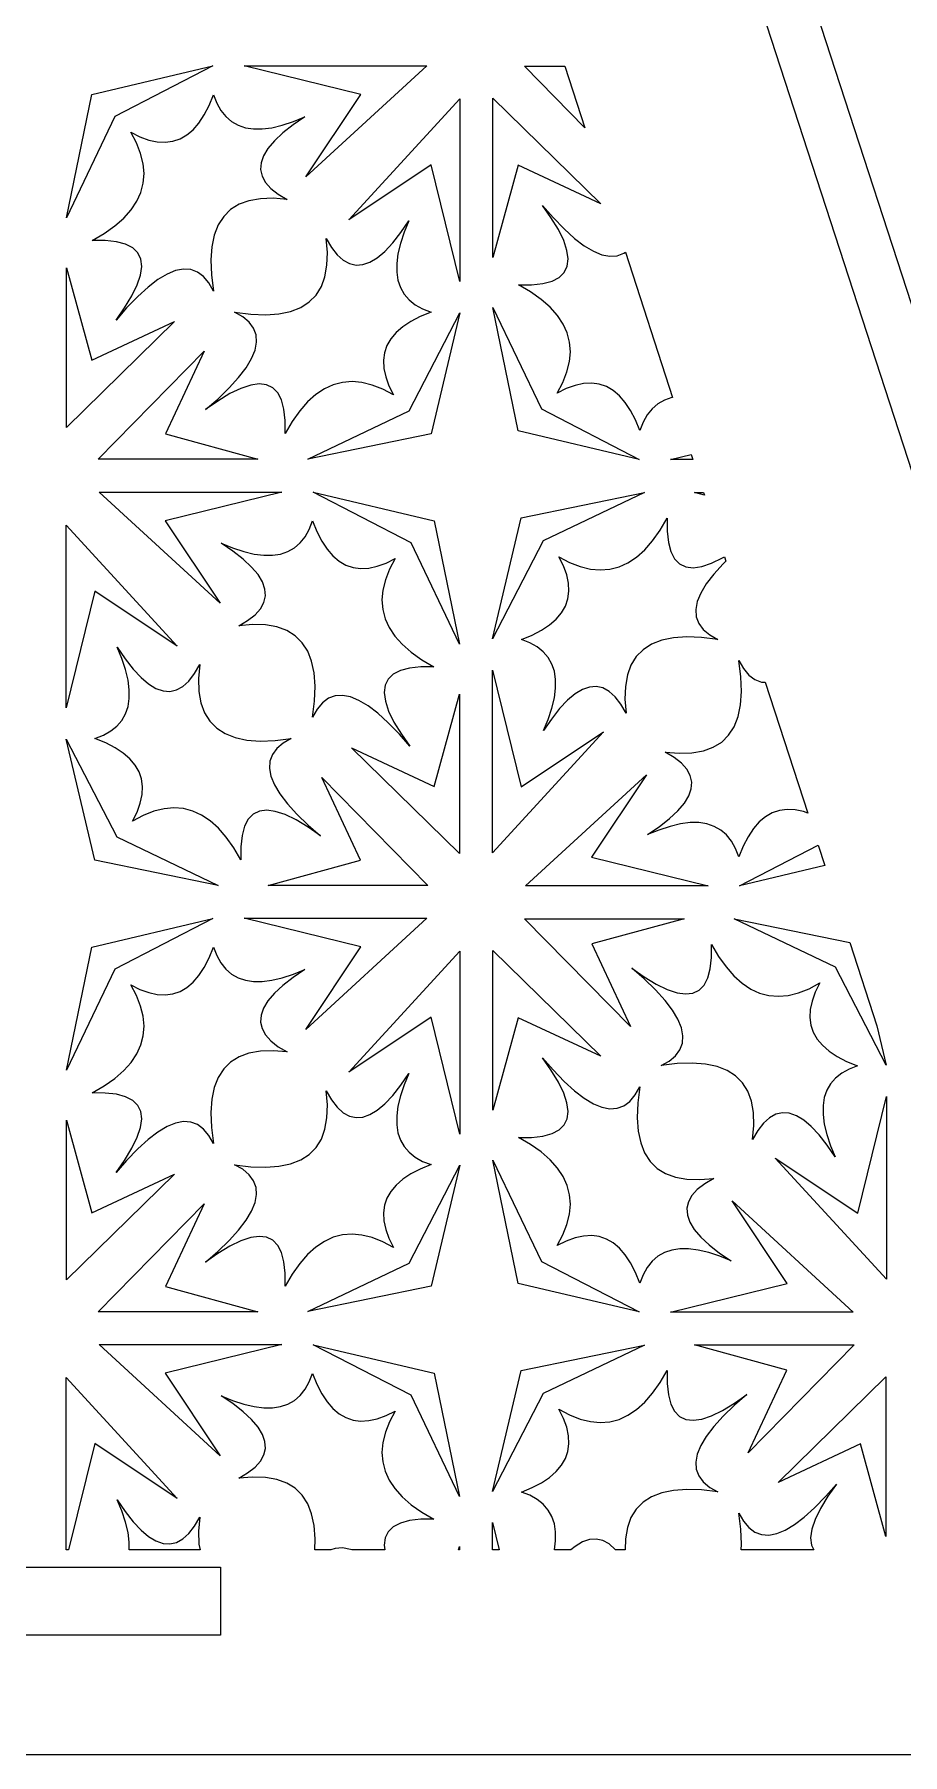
# Model space of a CAD drawing. Header units: metres. Extents: x 20 to 1108, y 20 to 485.
# Drawn here: x 953.8 to 1004.7, y 253.8 to 354.7 of the extents above; entities that cross this region are included whole.
import ezdxf

# ---------------------------------------------------------------- set-up
doc = ezdxf.new("R2010")
doc.units = ezdxf.units.M

msp = doc.modelspace()

# ---------------------------------------------------------------- linework, layer by layer
for p, q in [((1029.7, 253.826), (954.698, 484.652)), ((957.853, 484.652), (1032.85, 253.826)), ((957.163, 351.188), (964.261, 352.865)), ((964.261, 352.865), (958.519, 349.898)), ((972.939, 351.194), (966.094, 352.874)), ((966.094, 352.874), (976.813, 352.874)), ((976.813, 352.874), (969.713, 346.356)), ((982.541, 352.852), (984.905, 352.852)), ((986.078, 349.241), (982.541, 352.852)), ((984.905, 352.852), (986.078, 349.241)), ((955.68, 343.961), (957.163, 351.188)), ((964.041, 350.55), (964.299, 351.178)), ((964.299, 351.178), (964.49, 350.686)), ((969.713, 346.356), (972.939, 351.194)), ((963.753, 349.991), (964.041, 350.55)), ((964.49, 350.686), (964.732, 350.253)), ((964.732, 350.253), (965.021, 349.891)), ((972.228, 343.841), (978.746, 350.941)), ((978.746, 350.941), (978.746, 340.222)), ((980.673, 350.984), (987.001, 344.783)), ((980.673, 341.623), (980.673, 350.984)), ((958.519, 349.898), (955.68, 343.961)), ((962.731, 348.818), (963.099, 349.126)), ((963.099, 349.126), (963.439, 349.518)), ((963.439, 349.518), (963.753, 349.991)), ((965.021, 349.891), (965.356, 349.602)), ((965.356, 349.602), (965.736, 349.385)), ((965.736, 349.385), (966.164, 349.24)), ((966.164, 349.24), (966.636, 349.168)), ((966.636, 349.168), (967.154, 349.167)), ((967.154, 349.167), (967.72, 349.239)), ((967.72, 349.239), (968.329, 349.385)), ((968.329, 349.385), (968.985, 349.601)), ((968.962, 349.408), (968.356, 348.934)), ((969.645, 349.872), (968.962, 349.408)), ((968.985, 349.601), (969.645, 349.872)), ((959.777, 348.348), (959.443, 348.974)), ((959.443, 348.974), (959.978, 348.708)), ((960.022, 347.728), (959.777, 348.348)), ((959.978, 348.708), (960.503, 348.52)), ((960.503, 348.52), (961, 348.411)), ((961, 348.411), (961.472, 348.389)), ((961.472, 348.389), (961.919, 348.449)), ((961.919, 348.449), (962.338, 348.591)), ((962.338, 348.591), (962.731, 348.818)), ((967.865, 348.475), (967.489, 348.029)), ((968.356, 348.934), (967.865, 348.475)), ((960.17, 347.128), (960.022, 347.728)), ((960.222, 346.548), (960.17, 347.128)), ((967.085, 347.185), (967.056, 346.786)), ((967.23, 347.6), (967.085, 347.185)), ((967.489, 348.029), (967.23, 347.6)), ((977.066, 347.068), (972.228, 343.841)), ((978.746, 340.222), (977.066, 347.068)), ((960.177, 345.987), (960.222, 346.548)), ((967.056, 346.786), (967.143, 346.402)), ((967.143, 346.402), (967.346, 346.033)), ((982.156, 347.044), (980.673, 341.623)), ((987.001, 344.783), (982.156, 347.044)), ((959.799, 344.926), (960.036, 345.446)), ((960.036, 345.446), (960.177, 345.987)), ((967.049, 345.08), (966.378, 344.962)), ((967.805, 345.103), (967.049, 345.08)), ((967.346, 346.033), (967.664, 345.681)), ((967.664, 345.681), (968.097, 345.344)), ((968.625, 345.034), (967.805, 345.103)), ((968.097, 345.344), (968.625, 345.034)), ((959.032, 343.943), (959.464, 344.425)), ((959.464, 344.425), (959.799, 344.926)), ((964.896, 344.039), (964.576, 343.542)), ((965.303, 344.443), (964.896, 344.039)), ((965.797, 344.749), (965.303, 344.443)), ((966.378, 344.962), (965.797, 344.749)), ((984.083, 343.982), (983.582, 344.69)), ((983.582, 344.69), (984.203, 343.978)), ((957.179, 342.63), (957.882, 343.041)), ((957.882, 343.041), (958.505, 343.484)), ((958.505, 343.484), (959.032, 343.943)), ((964.576, 343.542), (964.345, 342.95)), ((974.806, 342.483), (975.28, 343.09)), ((975.473, 343.113), (975.257, 342.458)), ((975.28, 343.09), (975.744, 343.773)), ((975.744, 343.773), (975.473, 343.113)), ((984.517, 343.267), (984.083, 343.982)), ((984.203, 343.978), (984.852, 343.308)), ((984.829, 342.622), (984.517, 343.267)), ((984.852, 343.308), (985.462, 342.754)), ((957.943, 342.627), (957.179, 342.63)), ((958.606, 342.552), (957.943, 342.627)), ((959.145, 342.406), (958.606, 342.552)), ((959.564, 342.189), (959.145, 342.406)), ((959.861, 341.9), (959.564, 342.189)), ((964.2, 342.265), (964.145, 341.484)), ((964.345, 342.95), (964.2, 342.265)), ((970.975, 341.932), (970.906, 342.752)), ((970.906, 342.752), (971.215, 342.225)), ((971.215, 342.225), (971.553, 341.792)), ((974.346, 341.992), (974.806, 342.483)), ((975.257, 342.458), (975.112, 341.848)), ((985.02, 342.048), (984.829, 342.622)), ((985.09, 341.545), (985.02, 342.048)), ((985.462, 342.754), (986.036, 342.318)), ((986.036, 342.318), (986.574, 341.996)), ((955.673, 341.029), (957.156, 335.609)), ((955.673, 331.669), (955.673, 341.029)), ((960.036, 341.539), (959.861, 341.9)), ((960.02, 340.604), (960.09, 341.108)), ((960.09, 341.108), (960.036, 341.539)), ((964.145, 341.484), (964.175, 340.609)), ((970.834, 340.506), (970.951, 341.176)), ((970.951, 341.176), (970.975, 341.932)), ((971.553, 341.792), (971.905, 341.474)), ((971.905, 341.474), (972.274, 341.271)), ((972.274, 341.271), (972.658, 341.184)), ((972.658, 341.184), (973.057, 341.213)), ((973.057, 341.213), (973.472, 341.358)), ((973.472, 341.358), (973.901, 341.617)), ((973.901, 341.617), (974.346, 341.992)), ((975.112, 341.848), (975.039, 341.282)), ((975.039, 341.282), (975.039, 340.765)), ((984.861, 340.753), (985.036, 341.113)), ((985.036, 341.113), (985.09, 341.545)), ((986.574, 341.996), (987.074, 341.792)), ((987.074, 341.792), (987.539, 341.703)), ((987.539, 341.703), (987.966, 341.733)), ((987.966, 341.733), (988.356, 341.877)), ((988.356, 341.877), (988.449, 341.945)), ((988.449, 341.945), (991.219, 333.421)), ((959.517, 339.386), (959.829, 340.03)), ((959.829, 340.03), (960.02, 340.604)), ((961.037, 340.336), (960.462, 339.899)), ((961.574, 340.656), (961.037, 340.336)), ((962.074, 340.86), (961.574, 340.656)), ((962.539, 340.949), (962.074, 340.86)), ((962.966, 340.92), (962.539, 340.949)), ((963.356, 340.776), (962.966, 340.92)), ((963.709, 340.514), (963.356, 340.776)), ((964.024, 340.136), (963.709, 340.514)), ((964.291, 339.664), (964.024, 340.136)), ((964.175, 340.609), (964.291, 339.664)), ((970.621, 339.925), (970.834, 340.506)), ((975.039, 340.765), (975.111, 340.292)), ((975.111, 340.292), (975.257, 339.864)), ((982.179, 340.023), (982.942, 340.026)), ((982.883, 339.61), (982.179, 340.023)), ((982.942, 340.026), (983.605, 340.101)), ((983.605, 340.101), (984.145, 340.246)), ((984.145, 340.246), (984.564, 340.464)), ((984.564, 340.464), (984.861, 340.753)), ((959.082, 338.67), (959.517, 339.386)), ((959.852, 339.346), (959.204, 338.676)), ((960.462, 339.899), (959.852, 339.346)), ((969.414, 338.704), (969.911, 339.024)), ((969.911, 339.024), (970.314, 339.431)), ((970.314, 339.431), (970.621, 339.925)), ((975.257, 339.864), (975.474, 339.484)), ((975.474, 339.484), (975.763, 339.149)), ((975.763, 339.149), (976.124, 338.861)), ((983.505, 339.169), (982.883, 339.61)), ((984.033, 338.709), (983.505, 339.169)), ((959.204, 338.676), (958.581, 337.962)), ((958.581, 337.962), (959.082, 338.67)), ((966.008, 338.152), (965.537, 338.419)), ((965.537, 338.419), (966.48, 338.303)), ((966.386, 337.837), (966.008, 338.152)), ((966.48, 338.303), (967.356, 338.273)), ((967.356, 338.273), (968.136, 338.328)), ((968.136, 338.328), (968.821, 338.473)), ((968.821, 338.473), (969.414, 338.704)), ((975.77, 332.647), (978.737, 338.389)), ((976.423, 338.169), (975.864, 337.882)), ((976.124, 338.861), (976.557, 338.618)), ((977.05, 338.427), (976.423, 338.169)), ((976.557, 338.618), (977.05, 338.427)), ((978.737, 338.389), (977.06, 331.291)), ((982.163, 331.465), (980.68, 338.692)), ((980.68, 338.692), (983.519, 332.755)), ((984.464, 338.228), (984.033, 338.709)), ((984.799, 337.727), (984.464, 338.228)), ((962.001, 337.869), (955.673, 331.669)), ((957.156, 335.609), (962.001, 337.869)), ((966.648, 337.484), (966.386, 337.837)), ((966.792, 337.094), (966.648, 337.484)), ((966.821, 336.667), (966.792, 337.094)), ((974.999, 337.227), (974.689, 336.859)), ((975.39, 337.567), (974.999, 337.227)), ((975.864, 337.882), (975.39, 337.567)), ((985.036, 337.206), (984.799, 337.727)), ((985.177, 336.665), (985.036, 337.206)), ((957.541, 329.801), (963.741, 336.129)), ((963.741, 336.129), (961.481, 331.284)), ((966.528, 335.702), (966.732, 336.202)), ((966.732, 336.202), (966.821, 336.667)), ((974.321, 336.047), (974.261, 335.6)), ((974.463, 336.466), (974.321, 336.047)), ((974.689, 336.859), (974.463, 336.466)), ((985.17, 335.525), (985.222, 336.105)), ((985.222, 336.105), (985.177, 336.665)), ((965.771, 334.59), (966.207, 335.164)), ((966.207, 335.164), (966.528, 335.702)), ((974.261, 335.6), (974.283, 335.128)), ((974.283, 335.128), (974.392, 334.632)), ((985.022, 334.925), (985.17, 335.525)), ((964.547, 333.331), (965.217, 333.98)), ((965.217, 333.98), (965.771, 334.59)), ((965.902, 333.957), (965.258, 333.645)), ((966.477, 334.148), (965.902, 333.957)), ((966.98, 334.218), (966.477, 334.148)), ((967.411, 334.164), (966.98, 334.218)), ((967.772, 333.989), (967.411, 334.164)), ((968.061, 333.693), (967.772, 333.989)), ((971.318, 334.164), (970.798, 333.927)), ((971.859, 334.305), (971.318, 334.164)), ((972.42, 334.35), (971.859, 334.305)), ((973, 334.298), (972.42, 334.35)), ((973.6, 334.15), (973, 334.298)), ((974.221, 333.905), (973.6, 334.15)), ((974.392, 334.632), (974.58, 334.107)), ((974.58, 334.107), (974.846, 333.571)), ((984.443, 333.679), (984.777, 334.304)), ((984.979, 333.944), (984.443, 333.679)), ((984.777, 334.304), (985.022, 334.925)), ((985.504, 334.133), (984.979, 333.944)), ((986, 334.241), (985.504, 334.133)), ((986.472, 334.264), (986, 334.241)), ((986.919, 334.203), (986.472, 334.264)), ((987.338, 334.062), (986.919, 334.203)), ((987.731, 333.835), (987.338, 334.062)), ((963.835, 332.71), (964.547, 333.331)), ((964.543, 333.211), (963.835, 332.71)), ((965.258, 333.645), (964.543, 333.211)), ((968.278, 333.273), (968.061, 333.693)), ((968.424, 332.733), (968.278, 333.273)), ((969.815, 333.161), (969.356, 332.633)), ((970.297, 333.592), (969.815, 333.161)), ((970.798, 333.927), (970.297, 333.592)), ((974.846, 333.571), (974.221, 333.905)), ((988.099, 333.526), (987.731, 333.835)), ((988.439, 333.135), (988.099, 333.526)), ((988.754, 332.66), (988.439, 333.135)), ((990.356, 333.051), (990.021, 332.762)), ((990.736, 333.268), (990.356, 333.051)), ((991.164, 333.413), (990.736, 333.268)), ((991.219, 333.421), (991.164, 333.413)), ((968.499, 332.07), (968.424, 332.733)), ((968.502, 331.307), (968.499, 332.07)), ((968.914, 332.011), (968.502, 331.307)), ((969.356, 332.633), (968.914, 332.011)), ((969.833, 329.808), (975.77, 332.647)), ((983.519, 332.755), (989.261, 329.787)), ((989.041, 332.102), (988.754, 332.66)), ((989.299, 331.475), (989.041, 332.102)), ((989.49, 331.968), (989.299, 331.475)), ((989.733, 332.401), (989.49, 331.968)), ((990.021, 332.762), (989.733, 332.401)), ((961.481, 331.284), (966.901, 329.801)), ((977.06, 331.291), (969.833, 329.808)), ((989.261, 329.787), (982.163, 331.465)), ((991.094, 329.778), (992.306, 330.075)), ((992.306, 330.075), (992.402, 329.778)), ((966.901, 329.801), (957.541, 329.801)), ((992.402, 329.778), (991.094, 329.778)), ((957.584, 327.874), (968.303, 327.874)), ((964.684, 321.356), (957.584, 327.874)), ((968.303, 327.874), (961.457, 326.194)), ((975.878, 324.898), (970.136, 327.865)), ((970.136, 327.865), (977.233, 326.188)), ((982.337, 326.361), (989.564, 327.845)), ((989.564, 327.845), (983.627, 325.006)), ((992.495, 327.852), (993.028, 327.852)), ((993.08, 327.692), (992.495, 327.852)), ((993.028, 327.852), (993.08, 327.692)), ((955.65, 325.941), (962.169, 318.841)), ((955.65, 315.222), (955.65, 325.941)), ((961.457, 326.194), (964.684, 321.356)), ((969.906, 325.685), (970.098, 326.178)), ((970.098, 326.178), (970.356, 325.551)), ((977.233, 326.188), (978.717, 318.961)), ((980.659, 319.264), (982.337, 326.361)), ((990.482, 325.642), (990.895, 326.346)), ((990.895, 326.346), (990.898, 325.582)), ((965.435, 324.408), (964.752, 324.872)), ((964.752, 324.872), (965.411, 324.601)), ((969.041, 324.602), (969.376, 324.891)), ((969.376, 324.891), (969.663, 325.252)), ((969.663, 325.252), (969.906, 325.685)), ((970.356, 325.551), (970.643, 324.992)), ((970.643, 324.992), (970.958, 324.518)), ((978.717, 318.961), (975.878, 324.898)), ((983.627, 325.006), (980.659, 319.264)), ((989.581, 324.491), (990.041, 325.02)), ((990.041, 325.02), (990.482, 325.642)), ((990.898, 325.582), (990.973, 324.92)), ((990.973, 324.92), (991.118, 324.38)), ((965.411, 324.601), (966.066, 324.385)), ((966.042, 323.934), (965.435, 324.408)), ((966.532, 323.474), (966.042, 323.934)), ((966.066, 324.385), (966.677, 324.24)), ((966.677, 324.24), (967.242, 324.167)), ((967.242, 324.167), (967.76, 324.167)), ((967.76, 324.167), (968.232, 324.239)), ((968.232, 324.239), (968.66, 324.385)), ((968.66, 324.385), (969.041, 324.602)), ((970.958, 324.518), (971.298, 324.127)), ((971.298, 324.127), (971.665, 323.818)), ((974.418, 323.708), (974.953, 323.974)), ((974.953, 323.974), (974.619, 323.349)), ((984.816, 323.546), (984.551, 324.081)), ((984.551, 324.081), (985.176, 323.747)), ((988.599, 323.726), (989.1, 324.061)), ((989.1, 324.061), (989.581, 324.491)), ((991.118, 324.38), (991.336, 323.96)), ((991.336, 323.96), (991.625, 323.663)), ((993.494, 323.695), (994.139, 324.008)), ((994.139, 324.008), (994.255, 324.078)), ((994.255, 324.078), (994.337, 323.825)), ((966.907, 323.029), (966.532, 323.474)), ((967.167, 322.6), (966.907, 323.029)), ((971.665, 323.818), (972.059, 323.591)), ((972.059, 323.591), (972.478, 323.449)), ((972.478, 323.449), (972.925, 323.389)), ((972.925, 323.389), (973.397, 323.411)), ((973.397, 323.411), (973.893, 323.52)), ((973.893, 323.52), (974.418, 323.708)), ((974.619, 323.349), (974.375, 322.728)), ((985.005, 323.021), (984.816, 323.546)), ((985.113, 322.525), (985.005, 323.021)), ((985.176, 323.747), (985.797, 323.503)), ((985.797, 323.503), (986.397, 323.355)), ((986.397, 323.355), (986.977, 323.303)), ((986.977, 323.303), (987.537, 323.348)), ((987.537, 323.348), (988.078, 323.488)), ((988.078, 323.488), (988.599, 323.726)), ((991.625, 323.663), (991.985, 323.488)), ((991.985, 323.488), (992.417, 323.435)), ((992.417, 323.435), (992.92, 323.505)), ((992.92, 323.505), (993.494, 323.695)), ((993.626, 323.063), (993.189, 322.488)), ((994.18, 323.673), (993.626, 323.063)), ((994.337, 323.825), (994.18, 323.673)), ((957.33, 322.068), (955.65, 315.222)), ((962.169, 318.841), (957.33, 322.068)), ((967.312, 322.185), (967.167, 322.6)), ((967.341, 321.786), (967.312, 322.185)), ((974.227, 322.128), (974.175, 321.548)), ((974.375, 322.728), (974.227, 322.128)), ((985.075, 321.606), (985.136, 322.053)), ((985.136, 322.053), (985.113, 322.525)), ((992.868, 321.95), (992.664, 321.45)), ((993.189, 322.488), (992.868, 321.95)), ((966.732, 320.681), (967.051, 321.033)), ((967.051, 321.033), (967.254, 321.402)), ((967.254, 321.402), (967.341, 321.786)), ((974.175, 321.548), (974.22, 320.987)), ((974.22, 320.987), (974.36, 320.446)), ((984.707, 320.793), (984.934, 321.187)), ((984.934, 321.187), (985.075, 321.606)), ((992.664, 321.45), (992.575, 320.985)), ((992.575, 320.985), (992.605, 320.559)), ((965.773, 320.034), (966.3, 320.343)), ((966.593, 320.103), (965.773, 320.034)), ((966.3, 320.343), (966.732, 320.681)), ((967.349, 320.079), (966.593, 320.103)), ((968.019, 319.962), (967.349, 320.079)), ((968.6, 319.749), (968.019, 319.962)), ((974.36, 320.446), (974.598, 319.926)), ((974.598, 319.926), (974.933, 319.425)), ((983.532, 319.771), (984.007, 320.086)), ((984.007, 320.086), (984.398, 320.426)), ((984.398, 320.426), (984.707, 320.793)), ((992.605, 320.559), (992.749, 320.168)), ((992.749, 320.168), (993.011, 319.816)), ((969.094, 319.443), (968.6, 319.749)), ((969.501, 319.039), (969.094, 319.443)), ((969.82, 318.542), (969.501, 319.039)), ((974.933, 319.425), (975.363, 318.943)), ((975.363, 318.943), (975.892, 318.484)), ((982.347, 319.226), (982.974, 319.484)), ((982.84, 319.034), (982.347, 319.226)), ((983.273, 318.791), (982.84, 319.034)), ((982.974, 319.484), (983.532, 319.771)), ((989.982, 318.948), (989.485, 318.629)), ((990.575, 319.18), (989.982, 318.948)), ((991.261, 319.324), (990.575, 319.18)), ((992.041, 319.38), (991.261, 319.324)), ((992.917, 319.35), (992.041, 319.38)), ((993.859, 319.234), (992.917, 319.35)), ((993.011, 319.816), (993.389, 319.5)), ((993.389, 319.5), (993.859, 319.234)), ((958.924, 318.113), (958.652, 318.773)), ((958.652, 318.773), (959.116, 318.09)), ((959.14, 317.457), (958.924, 318.113)), ((959.116, 318.09), (959.591, 317.484)), ((970.052, 317.949), (969.82, 318.542)), ((970.196, 317.264), (970.052, 317.949)), ((975.892, 318.484), (976.514, 318.042)), ((976.514, 318.042), (977.218, 317.63)), ((983.634, 318.504), (983.273, 318.791)), ((983.923, 318.169), (983.634, 318.504)), ((984.14, 317.788), (983.923, 318.169)), ((989.082, 318.222), (988.775, 317.728)), ((989.485, 318.629), (989.082, 318.222)), ((995.222, 317.044), (995.106, 317.988)), ((995.106, 317.988), (995.372, 317.517)), ((959.285, 316.848), (959.14, 317.457)), ((959.357, 316.282), (959.285, 316.848)), ((959.591, 317.484), (960.05, 316.993)), ((960.05, 316.993), (960.495, 316.617)), ((962.491, 316.474), (962.844, 316.792)), ((962.844, 316.792), (963.181, 317.225)), ((963.181, 317.225), (963.49, 317.753)), ((963.49, 317.753), (963.422, 316.933)), ((963.422, 316.933), (963.444, 316.177)), ((970.252, 316.484), (970.196, 317.264)), ((974.535, 316.9), (974.36, 316.539)), ((974.832, 317.189), (974.535, 316.9)), ((975.252, 317.406), (974.832, 317.189)), ((975.792, 317.552), (975.252, 317.406)), ((976.454, 317.627), (975.792, 317.552)), ((977.218, 317.63), (976.454, 317.627)), ((980.65, 317.431), (982.33, 310.585)), ((980.65, 306.712), (980.65, 317.431)), ((984.285, 317.36), (984.14, 317.788)), ((984.357, 316.888), (984.285, 317.36)), ((984.357, 316.37), (984.357, 316.888)), ((988.563, 317.147), (988.445, 316.477)), ((988.775, 317.728), (988.563, 317.147)), ((995.252, 316.168), (995.222, 317.044)), ((995.372, 317.517), (995.688, 317.139)), ((995.688, 317.139), (996.04, 316.877)), ((996.04, 316.877), (996.431, 316.733)), ((959.356, 315.764), (959.357, 316.282)), ((960.495, 316.617), (960.925, 316.358)), ((960.925, 316.358), (961.34, 316.213)), ((961.34, 316.213), (961.738, 316.184)), ((961.738, 316.184), (962.122, 316.271)), ((962.122, 316.271), (962.491, 316.474)), ((963.444, 316.177), (963.563, 315.506)), ((970.222, 315.608), (970.252, 316.484)), ((971.431, 315.92), (971.04, 315.776)), ((971.857, 315.949), (971.431, 315.92)), ((972.322, 315.86), (971.857, 315.949)), ((972.822, 315.656), (972.322, 315.86)), ((974.36, 316.539), (974.307, 316.108)), ((974.307, 316.108), (974.377, 315.605)), ((977.24, 310.609), (978.724, 316.029)), ((978.724, 316.029), (978.724, 306.669)), ((984.14, 315.194), (984.284, 315.805)), ((984.284, 315.805), (984.357, 316.37)), ((985.495, 316.035), (985.051, 315.66)), ((985.925, 316.295), (985.495, 316.035)), ((986.34, 316.44), (985.925, 316.295)), ((986.738, 316.469), (986.34, 316.44)), ((987.122, 316.382), (986.738, 316.469)), ((987.491, 316.179), (987.122, 316.382)), ((987.844, 315.86), (987.491, 316.179)), ((988.182, 315.428), (987.844, 315.86)), ((988.445, 316.477), (988.422, 315.721)), ((995.196, 315.388), (995.252, 316.168)), ((996.431, 316.733), (996.647, 316.718)), ((996.647, 316.718), (999.139, 309.045)), ((958.923, 314.484), (959.14, 314.864)), ((959.14, 314.864), (959.284, 315.292)), ((959.284, 315.292), (959.356, 315.764)), ((963.563, 315.506), (963.775, 314.925)), ((963.775, 314.925), (964.082, 314.431)), ((970.106, 314.665), (970.222, 315.608)), ((970.372, 315.136), (970.106, 314.665)), ((970.688, 315.514), (970.372, 315.136)), ((971.04, 315.776), (970.688, 315.514)), ((973.36, 315.335), (972.822, 315.656)), ((973.935, 314.899), (973.36, 315.335)), ((974.545, 314.345), (973.935, 314.899)), ((974.377, 315.605), (974.567, 315.03)), ((974.567, 315.03), (974.88, 314.386)), ((983.924, 314.539), (984.14, 315.194)), ((984.591, 315.17), (984.116, 314.563)), ((985.051, 315.66), (984.591, 315.17)), ((988.49, 314.901), (988.182, 315.428)), ((988.422, 315.721), (988.49, 314.901)), ((995.052, 314.702), (995.196, 315.388)), ((957.839, 313.618), (958.272, 313.86)), ((958.272, 313.86), (958.634, 314.149)), ((958.634, 314.149), (958.923, 314.484)), ((964.082, 314.431), (964.485, 314.024)), ((964.485, 314.024), (964.982, 313.704)), ((975.193, 313.675), (974.545, 314.345)), ((974.88, 314.386), (975.314, 313.671)), ((987.169, 313.812), (980.65, 306.712)), ((982.33, 310.585), (987.169, 313.812)), ((984.116, 314.563), (983.652, 313.88)), ((983.652, 313.88), (983.924, 314.539)), ((994.501, 313.613), (994.82, 314.11)), ((994.82, 314.11), (995.052, 314.702)), ((957.337, 306.291), (955.659, 313.389)), ((955.659, 313.389), (958.627, 307.647)), ((957.347, 313.427), (957.839, 313.618)), ((957.975, 313.169), (957.347, 313.427)), ((958.533, 312.881), (957.975, 313.169)), ((959.007, 312.567), (958.533, 312.881)), ((964.982, 313.704), (965.574, 313.473)), ((965.574, 313.473), (966.26, 313.328)), ((966.26, 313.328), (967.04, 313.273)), ((967.04, 313.273), (967.916, 313.303)), ((968.011, 312.837), (967.749, 312.484)), ((967.916, 313.303), (968.86, 313.419)), ((968.389, 313.152), (968.011, 312.837)), ((968.86, 313.419), (968.389, 313.152)), ((972.396, 312.869), (977.24, 310.609)), ((978.724, 306.669), (972.396, 312.869)), ((975.814, 312.963), (975.193, 313.675)), ((975.314, 313.671), (975.814, 312.963)), ((993.019, 312.691), (993.6, 312.903)), ((993.6, 312.903), (994.094, 313.21)), ((994.094, 313.21), (994.501, 313.613)), ((959.398, 312.227), (959.007, 312.567)), ((959.707, 311.859), (959.398, 312.227)), ((959.934, 311.466), (959.707, 311.859)), ((967.605, 312.094), (967.575, 311.667)), ((967.749, 312.484), (967.605, 312.094)), ((991.3, 312.309), (990.772, 312.618)), ((990.772, 312.618), (991.592, 312.55)), ((991.732, 311.972), (991.3, 312.309)), ((991.592, 312.55), (992.348, 312.572)), ((992.051, 311.619), (991.732, 311.972)), ((992.348, 312.572), (993.019, 312.691)), ((960.075, 311.047), (959.934, 311.466)), ((960.136, 310.6), (960.075, 311.047)), ((967.575, 311.667), (967.664, 311.202)), ((967.664, 311.202), (967.868, 310.702)), ((972.916, 306.284), (970.655, 311.129)), ((970.655, 311.129), (976.856, 304.801)), ((982.584, 304.778), (989.684, 311.297)), ((989.684, 311.297), (986.457, 306.458)), ((992.254, 311.25), (992.051, 311.619)), ((992.341, 310.866), (992.254, 311.25)), ((992.312, 310.468), (992.341, 310.866)), ((960.005, 309.631), (960.113, 310.128)), ((960.113, 310.128), (960.136, 310.6)), ((967.868, 310.702), (968.189, 310.165)), ((968.189, 310.165), (968.626, 309.59)), ((991.907, 309.623), (992.167, 310.053)), ((992.167, 310.053), (992.312, 310.468)), ((959.551, 308.571), (959.816, 309.106)), ((960.177, 308.905), (959.551, 308.571)), ((959.816, 309.106), (960.005, 309.631)), ((960.797, 309.15), (960.177, 308.905)), ((961.397, 309.298), (960.797, 309.15)), ((961.977, 309.35), (961.397, 309.298)), ((962.537, 309.305), (961.977, 309.35)), ((963.077, 309.164), (962.537, 309.305)), ((963.599, 308.927), (963.077, 309.164)), ((964.1, 308.592), (963.599, 308.927)), ((966.625, 308.989), (966.336, 308.693)), ((966.985, 309.164), (966.625, 308.989)), ((967.417, 309.218), (966.985, 309.164)), ((967.921, 309.148), (967.417, 309.218)), ((968.494, 308.957), (967.921, 309.148)), ((969.139, 308.645), (968.494, 308.957)), ((968.626, 309.59), (969.179, 308.98)), ((969.179, 308.98), (969.849, 308.332)), ((991.041, 308.719), (991.531, 309.178)), ((991.531, 309.178), (991.907, 309.623)), ((996.665, 308.835), (996.298, 308.526)), ((997.059, 309.062), (996.665, 308.835)), ((997.478, 309.203), (997.059, 309.062)), ((997.925, 309.264), (997.478, 309.203)), ((998.397, 309.241), (997.925, 309.264)), ((998.894, 309.133), (998.397, 309.241)), ((999.139, 309.045), (998.894, 309.133)), ((964.581, 308.16), (964.1, 308.592)), ((965.041, 307.633), (964.581, 308.16)), ((965.973, 307.734), (965.898, 307.071)), ((966.118, 308.273), (965.973, 307.734)), ((966.336, 308.693), (966.118, 308.273)), ((969.855, 308.21), (969.139, 308.645)), ((969.849, 308.332), (970.563, 307.709)), ((970.563, 307.709), (969.855, 308.21)), ((989.752, 307.78), (990.435, 308.244)), ((990.411, 308.052), (989.752, 307.78)), ((991.067, 308.268), (990.411, 308.052)), ((990.435, 308.244), (991.041, 308.719)), ((991.677, 308.413), (991.067, 308.268)), ((992.242, 308.485), (991.677, 308.413)), ((992.761, 308.484), (992.242, 308.485)), ((993.232, 308.412), (992.761, 308.484)), ((993.66, 308.268), (993.232, 308.412)), ((994.041, 308.051), (993.66, 308.268)), ((994.376, 307.762), (994.041, 308.051)), ((994.664, 307.4), (994.376, 307.762)), ((995.958, 308.135), (995.644, 307.661)), ((996.298, 308.526), (995.958, 308.135)), ((958.627, 307.647), (964.564, 304.808)), ((965.483, 307.01), (965.041, 307.633)), ((965.895, 306.307), (965.483, 307.01)), ((965.898, 307.071), (965.895, 306.307)), ((994.906, 306.967), (994.664, 307.4)), ((995.098, 306.475), (994.906, 306.967)), ((995.356, 307.103), (995.098, 306.475)), ((995.136, 304.787), (999.748, 307.171)), ((995.644, 307.661), (995.356, 307.103)), ((999.748, 307.171), (1000.14, 305.97)), ((964.564, 304.808), (957.337, 306.291)), ((967.495, 304.801), (972.916, 306.284)), ((986.457, 306.458), (993.303, 304.778)), ((1000.14, 305.97), (995.136, 304.787)), ((976.856, 304.801), (967.495, 304.801)), ((993.303, 304.778), (982.584, 304.778)), ((957.163, 301.188), (964.261, 302.865)), ((964.261, 302.865), (958.519, 299.898)), ((972.939, 301.194), (966.094, 302.874)), ((966.094, 302.874), (976.813, 302.874)), ((976.813, 302.874), (969.713, 296.356)), ((982.541, 302.852), (991.901, 302.852)), ((988.741, 296.524), (982.541, 302.852)), ((991.901, 302.852), (986.481, 301.368)), ((1000.77, 300.006), (994.833, 302.845)), ((994.833, 302.845), (1001.61, 301.454)), ((955.68, 293.961), (957.163, 301.188)), ((964.041, 300.55), (964.299, 301.178)), ((964.299, 301.178), (964.49, 300.686)), ((964.49, 300.686), (964.732, 300.253)), ((969.713, 296.356), (972.939, 301.194)), ((972.228, 293.841), (978.746, 300.941)), ((978.746, 300.941), (978.746, 290.222)), ((980.673, 300.984), (987.001, 294.783)), ((980.673, 291.623), (980.673, 300.984)), ((986.481, 301.368), (988.741, 296.524)), ((993.499, 300.581), (993.502, 301.346)), ((993.502, 301.346), (993.913, 300.643)), ((1001.61, 301.454), (1003.19, 296.568)), ((958.519, 299.898), (955.68, 293.961)), ((963.439, 299.518), (963.753, 299.991)), ((963.753, 299.991), (964.041, 300.55)), ((964.732, 300.253), (965.021, 299.891)), ((965.021, 299.891), (965.356, 299.602)), ((969.645, 299.872), (968.962, 299.408)), ((968.985, 299.601), (969.645, 299.872)), ((989.548, 299.32), (988.834, 299.943)), ((988.834, 299.943), (989.542, 299.443)), ((993.278, 299.38), (993.424, 299.919)), ((993.424, 299.919), (993.499, 300.581)), ((993.913, 300.643), (994.356, 300.02)), ((994.356, 300.02), (994.815, 299.492)), ((1003.74, 294.264), (1000.77, 300.006)), ((959.777, 298.348), (959.443, 298.974)), ((959.443, 298.974), (959.978, 298.708)), ((959.978, 298.708), (960.503, 298.52)), ((962.338, 298.591), (962.731, 298.818)), ((962.731, 298.818), (963.099, 299.126)), ((963.099, 299.126), (963.439, 299.518)), ((965.356, 299.602), (965.736, 299.385)), ((965.736, 299.385), (966.164, 299.24)), ((966.164, 299.24), (966.636, 299.168)), ((966.636, 299.168), (967.154, 299.167)), ((967.154, 299.167), (967.72, 299.239)), ((967.72, 299.239), (968.329, 299.385)), ((968.356, 298.934), (967.865, 298.475)), ((968.329, 299.385), (968.985, 299.601)), ((968.962, 299.408), (968.356, 298.934)), ((989.542, 299.443), (990.258, 299.008)), ((990.218, 298.673), (989.548, 299.32)), ((990.771, 298.063), (990.218, 298.673)), ((990.258, 299.008), (990.902, 298.695)), ((990.902, 298.695), (991.476, 298.505)), ((992.411, 298.488), (992.772, 298.663)), ((992.772, 298.663), (993.061, 298.96)), ((993.061, 298.96), (993.278, 299.38)), ((994.815, 299.492), (995.297, 299.061)), ((995.297, 299.061), (995.798, 298.726)), ((995.798, 298.726), (996.318, 298.488)), ((998.6, 298.503), (999.22, 298.747)), ((999.22, 298.747), (999.846, 299.081)), ((999.846, 299.081), (999.58, 298.547)), ((960.022, 297.728), (959.777, 298.348)), ((960.17, 297.128), (960.022, 297.728)), ((960.503, 298.52), (961, 298.411)), ((961, 298.411), (961.472, 298.389)), ((961.472, 298.389), (961.919, 298.449)), ((961.919, 298.449), (962.338, 298.591)), ((967.489, 298.029), (967.23, 297.6)), ((967.865, 298.475), (967.489, 298.029)), ((991.208, 297.487), (990.771, 298.063)), ((991.476, 298.505), (991.98, 298.435)), ((991.98, 298.435), (992.411, 298.488)), ((996.318, 298.488), (996.859, 298.348)), ((996.859, 298.348), (997.42, 298.303)), ((997.42, 298.303), (998, 298.355)), ((998, 298.355), (998.6, 298.503)), ((999.392, 298.022), (999.283, 297.525)), ((999.58, 298.547), (999.392, 298.022)), ((960.222, 296.548), (960.17, 297.128)), ((967.085, 297.185), (967.056, 296.786)), ((967.056, 296.786), (967.143, 296.402)), ((967.23, 297.6), (967.085, 297.185)), ((977.066, 297.068), (972.228, 293.841)), ((978.746, 290.222), (977.066, 297.068)), ((982.156, 297.044), (980.673, 291.623)), ((987.001, 294.783), (982.156, 297.044)), ((991.528, 296.95), (991.208, 297.487)), ((991.732, 296.45), (991.528, 296.95)), ((999.283, 297.525), (999.261, 297.053)), ((999.261, 297.053), (999.321, 296.606)), ((960.036, 295.446), (960.177, 295.987)), ((960.177, 295.987), (960.222, 296.548)), ((967.143, 296.402), (967.346, 296.033)), ((967.346, 296.033), (967.664, 295.681)), ((967.664, 295.681), (968.097, 295.344)), ((991.821, 295.985), (991.732, 296.45)), ((991.792, 295.559), (991.821, 295.985)), ((999.321, 296.606), (999.463, 296.187)), ((999.463, 296.187), (999.689, 295.793)), ((999.689, 295.793), (999.998, 295.426)), ((1003.19, 296.568), (1003.74, 294.264)), ((959.464, 294.425), (959.799, 294.926)), ((959.799, 294.926), (960.036, 295.446)), ((965.797, 294.749), (965.303, 294.443)), ((966.378, 294.962), (965.797, 294.749)), ((967.049, 295.08), (966.378, 294.962)), ((967.805, 295.103), (967.049, 295.08)), ((968.625, 295.034), (967.805, 295.103)), ((968.097, 295.344), (968.625, 295.034)), ((984.083, 293.982), (983.582, 294.69)), ((983.582, 294.69), (984.203, 293.978)), ((991.008, 294.5), (991.386, 294.816)), ((991.386, 294.816), (991.648, 295.168)), ((991.648, 295.168), (991.792, 295.559)), ((999.998, 295.426), (1000.39, 295.086)), ((1000.39, 295.086), (1000.86, 294.772)), ((1000.86, 294.772), (1001.42, 294.484)), ((958.505, 293.484), (959.032, 293.943)), ((959.032, 293.943), (959.464, 294.425)), ((964.896, 294.039), (964.576, 293.542)), ((965.303, 294.443), (964.896, 294.039)), ((975.28, 293.09), (975.744, 293.773)), ((975.744, 293.773), (975.473, 293.113)), ((984.517, 293.267), (984.083, 293.982)), ((984.203, 293.978), (984.852, 293.308)), ((990.536, 294.234), (991.008, 294.5)), ((991.481, 294.35), (990.536, 294.234)), ((992.356, 294.38), (991.481, 294.35)), ((993.137, 294.324), (992.356, 294.38)), ((993.822, 294.18), (993.137, 294.324)), ((994.414, 293.948), (993.822, 294.18)), ((994.911, 293.629), (994.414, 293.948)), ((995.314, 293.222), (994.911, 293.629)), ((1001.13, 293.792), (1000.76, 293.504)), ((1001.56, 294.034), (1001.13, 293.792)), ((1001.42, 294.484), (1002.05, 294.226)), ((1002.05, 294.226), (1001.56, 294.034)), ((957.179, 292.63), (957.882, 293.041)), ((957.943, 292.627), (957.179, 292.63)), ((957.882, 293.041), (958.505, 293.484)), ((958.606, 292.552), (957.943, 292.627)), ((964.345, 292.95), (964.2, 292.265)), ((964.576, 293.542), (964.345, 292.95)), ((970.975, 291.932), (970.906, 292.752)), ((970.906, 292.752), (971.215, 292.225)), ((974.806, 292.483), (975.28, 293.09)), ((975.473, 293.113), (975.257, 292.458)), ((984.829, 292.622), (984.517, 293.267)), ((985.02, 292.048), (984.829, 292.622)), ((984.852, 293.308), (985.462, 292.754)), ((985.462, 292.754), (986.036, 292.318)), ((989.024, 292.517), (989.291, 292.987)), ((989.291, 292.987), (989.175, 292.045)), ((995.621, 292.728), (995.314, 293.222)), ((995.834, 292.147), (995.621, 292.728)), ((1000.26, 292.788), (1000.11, 292.36)), ((1000.47, 293.169), (1000.26, 292.788)), ((1000.76, 293.504), (1000.47, 293.169)), ((959.145, 292.406), (958.606, 292.552)), ((959.564, 292.189), (959.145, 292.406)), ((959.861, 291.9), (959.564, 292.189)), ((960.036, 291.539), (959.861, 291.9)), ((964.2, 292.265), (964.145, 291.484)), ((970.951, 291.176), (970.975, 291.932)), ((971.215, 292.225), (971.553, 291.792)), ((971.553, 291.792), (971.905, 291.474)), ((973.472, 291.358), (973.901, 291.617)), ((973.901, 291.617), (974.346, 291.992)), ((974.346, 291.992), (974.806, 292.483)), ((975.112, 291.848), (975.039, 291.282)), ((975.257, 292.458), (975.112, 291.848)), ((985.09, 291.545), (985.02, 292.048)), ((986.036, 292.318), (986.574, 291.996)), ((986.574, 291.996), (987.074, 291.792)), ((987.074, 291.792), (987.539, 291.703)), ((987.539, 291.703), (987.966, 291.733)), ((987.966, 291.733), (988.356, 291.877)), ((988.356, 291.877), (988.709, 292.139)), ((988.709, 292.139), (989.024, 292.517)), ((989.175, 292.045), (989.145, 291.169)), ((995.952, 291.476), (995.834, 292.147)), ((1000.11, 292.36), (1000.04, 291.889)), ((1000.04, 291.889), (1000.04, 291.37)), ((1002.07, 285.585), (1003.75, 292.431)), ((1003.75, 292.431), (1003.75, 281.712)), ((955.673, 291.029), (957.156, 285.609)), ((955.673, 281.669), (955.673, 291.029)), ((959.829, 290.03), (960.02, 290.604)), ((960.02, 290.604), (960.09, 291.108)), ((960.09, 291.108), (960.036, 291.539)), ((961.574, 290.656), (961.037, 290.336)), ((962.074, 290.86), (961.574, 290.656)), ((962.539, 290.949), (962.074, 290.86)), ((962.966, 290.92), (962.539, 290.949)), ((963.356, 290.776), (962.966, 290.92)), ((963.709, 290.514), (963.356, 290.776)), ((964.145, 291.484), (964.175, 290.609)), ((964.175, 290.609), (964.291, 289.664)), ((970.834, 290.506), (970.951, 291.176)), ((971.905, 291.474), (972.274, 291.271)), ((972.274, 291.271), (972.658, 291.184)), ((972.658, 291.184), (973.057, 291.213)), ((973.057, 291.213), (973.472, 291.358)), ((975.039, 291.282), (975.039, 290.765)), ((975.039, 290.765), (975.111, 290.292)), ((984.564, 290.464), (984.861, 290.753)), ((984.861, 290.753), (985.036, 291.113)), ((985.036, 291.113), (985.09, 291.545)), ((989.145, 291.169), (989.2, 290.389)), ((995.906, 289.9), (995.975, 290.72)), ((995.975, 290.72), (995.952, 291.476)), ((996.553, 290.86), (996.216, 290.428)), ((996.905, 291.179), (996.553, 290.86)), ((997.274, 291.382), (996.905, 291.179)), ((997.658, 291.469), (997.274, 291.382)), ((998.057, 291.44), (997.658, 291.469)), ((998.472, 291.295), (998.057, 291.44)), ((998.901, 291.035), (998.472, 291.295)), ((999.347, 290.659), (998.901, 291.035)), ((999.806, 290.169), (999.347, 290.659)), ((1000.04, 291.37), (1000.11, 290.805)), ((1000.11, 290.805), (1000.26, 290.195)), ((959.517, 289.386), (959.829, 290.03)), ((960.462, 289.899), (959.852, 289.346)), ((961.037, 290.336), (960.462, 289.899)), ((964.024, 290.136), (963.709, 290.514)), ((964.291, 289.664), (964.024, 290.136)), ((970.314, 289.431), (970.621, 289.925)), ((970.621, 289.925), (970.834, 290.506)), ((975.111, 290.292), (975.257, 289.864)), ((975.257, 289.864), (975.474, 289.484)), ((982.179, 290.023), (982.942, 290.026)), ((982.883, 289.61), (982.179, 290.023)), ((983.505, 289.169), (982.883, 289.61)), ((982.942, 290.026), (983.605, 290.101)), ((983.605, 290.101), (984.145, 290.246)), ((984.145, 290.246), (984.564, 290.464)), ((989.2, 290.389), (989.345, 289.703)), ((989.345, 289.703), (989.576, 289.11)), ((996.216, 290.428), (995.906, 289.9)), ((1000.28, 289.563), (999.806, 290.169)), ((1000.26, 290.195), (1000.47, 289.539)), ((1000.74, 288.88), (1000.28, 289.563)), ((959.204, 288.676), (958.581, 287.962)), ((958.581, 287.962), (959.082, 288.67)), ((959.082, 288.67), (959.517, 289.386)), ((959.852, 289.346), (959.204, 288.676)), ((968.821, 288.473), (969.414, 288.704)), ((969.414, 288.704), (969.911, 289.024)), ((969.911, 289.024), (970.314, 289.431)), ((975.474, 289.484), (975.763, 289.149)), ((975.763, 289.149), (976.124, 288.861)), ((976.124, 288.861), (976.557, 288.618)), ((976.557, 288.618), (977.05, 288.427)), ((982.163, 281.465), (980.68, 288.692)), ((980.68, 288.692), (983.519, 282.755)), ((984.033, 288.709), (983.505, 289.169)), ((984.464, 288.228), (984.033, 288.709)), ((989.576, 289.11), (989.896, 288.613)), ((989.896, 288.613), (990.303, 288.21)), ((997.228, 288.812), (1002.07, 285.585)), ((1003.75, 281.712), (997.228, 288.812)), ((1000.47, 289.539), (1000.74, 288.88)), ((962.001, 287.869), (955.673, 281.669)), ((957.156, 285.609), (962.001, 287.869)), ((966.008, 288.152), (965.537, 288.419)), ((965.537, 288.419), (966.48, 288.303)), ((966.386, 287.837), (966.008, 288.152)), ((966.648, 287.484), (966.386, 287.837)), ((966.48, 288.303), (967.356, 288.273)), ((967.356, 288.273), (968.136, 288.328)), ((968.136, 288.328), (968.821, 288.473)), ((975.39, 287.567), (974.999, 287.227)), ((975.864, 287.882), (975.39, 287.567)), ((975.77, 282.647), (978.737, 288.389)), ((976.423, 288.169), (975.864, 287.882)), ((977.05, 288.427), (976.423, 288.169)), ((978.737, 288.389), (977.06, 281.291)), ((984.799, 287.727), (984.464, 288.228)), ((985.036, 287.206), (984.799, 287.727)), ((990.303, 288.21), (990.797, 287.903)), ((990.797, 287.903), (991.378, 287.691)), ((991.378, 287.691), (992.048, 287.573)), ((992.048, 287.573), (992.804, 287.55)), ((992.804, 287.55), (993.624, 287.618)), ((993.624, 287.618), (993.097, 287.31)), ((966.792, 287.094), (966.648, 287.484)), ((966.732, 286.202), (966.821, 286.667)), ((966.821, 286.667), (966.792, 287.094)), ((974.689, 286.859), (974.463, 286.466)), ((974.999, 287.227), (974.689, 286.859)), ((985.177, 286.665), (985.036, 287.206)), ((985.222, 286.105), (985.177, 286.665)), ((992.346, 286.619), (992.143, 286.25)), ((992.664, 286.972), (992.346, 286.619)), ((993.097, 287.31), (992.664, 286.972)), ((957.541, 279.801), (963.741, 286.129)), ((963.741, 286.129), (961.481, 281.284)), ((966.207, 285.164), (966.528, 285.702)), ((966.528, 285.702), (966.732, 286.202)), ((974.321, 286.047), (974.261, 285.6)), ((974.261, 285.6), (974.283, 285.128)), ((974.463, 286.466), (974.321, 286.047)), ((985.022, 284.925), (985.17, 285.525)), ((985.17, 285.525), (985.222, 286.105)), ((992.143, 286.25), (992.056, 285.866)), ((992.056, 285.866), (992.085, 285.468)), ((997.939, 281.458), (994.713, 286.297)), ((994.713, 286.297), (1001.81, 279.778)), ((965.217, 283.98), (965.771, 284.59)), ((965.771, 284.59), (966.207, 285.164)), ((974.283, 285.128), (974.392, 284.632)), ((974.392, 284.632), (974.58, 284.107)), ((984.777, 284.304), (985.022, 284.925)), ((992.085, 285.468), (992.23, 285.053)), ((992.23, 285.053), (992.489, 284.623)), ((992.489, 284.623), (992.864, 284.179)), ((965.258, 283.645), (964.543, 283.211)), ((964.547, 283.331), (965.217, 283.98)), ((965.902, 283.957), (965.258, 283.645)), ((966.477, 284.148), (965.902, 283.957)), ((966.98, 284.218), (966.477, 284.148)), ((967.411, 284.164), (966.98, 284.218)), ((967.772, 283.989), (967.411, 284.164)), ((968.061, 283.693), (967.772, 283.989)), ((968.278, 283.273), (968.061, 283.693)), ((970.297, 283.592), (969.815, 283.161)), ((970.798, 283.927), (970.297, 283.592)), ((971.318, 284.164), (970.798, 283.927)), ((971.859, 284.305), (971.318, 284.164)), ((972.42, 284.35), (971.859, 284.305)), ((973, 284.298), (972.42, 284.35)), ((973.6, 284.15), (973, 284.298)), ((974.221, 283.905), (973.6, 284.15)), ((974.846, 283.571), (974.221, 283.905)), ((974.58, 284.107), (974.846, 283.571)), ((984.443, 283.679), (984.777, 284.304)), ((984.979, 283.944), (984.443, 283.679)), ((985.504, 284.133), (984.979, 283.944)), ((986, 284.241), (985.504, 284.133)), ((986.472, 284.264), (986, 284.241)), ((986.919, 284.203), (986.472, 284.264)), ((987.338, 284.062), (986.919, 284.203)), ((987.731, 283.835), (987.338, 284.062)), ((988.099, 283.526), (987.731, 283.835)), ((988.439, 283.135), (988.099, 283.526)), ((992.864, 284.179), (993.355, 283.719)), ((993.355, 283.719), (993.962, 283.244)), ((963.835, 282.71), (964.547, 283.331)), ((964.543, 283.211), (963.835, 282.71)), ((968.424, 282.733), (968.278, 283.273)), ((968.499, 282.07), (968.424, 282.733)), ((969.356, 282.633), (968.914, 282.011)), ((969.815, 283.161), (969.356, 282.633)), ((969.833, 279.808), (975.77, 282.647)), ((983.519, 282.755), (989.261, 279.787)), ((988.754, 282.66), (988.439, 283.135)), ((989.041, 282.102), (988.754, 282.66)), ((990.021, 282.762), (989.733, 282.401)), ((990.356, 283.051), (990.021, 282.762)), ((990.736, 283.268), (990.356, 283.051)), ((991.164, 283.413), (990.736, 283.268)), ((991.637, 283.485), (991.164, 283.413)), ((992.154, 283.485), (991.637, 283.485)), ((992.72, 283.412), (992.154, 283.485)), ((993.33, 283.268), (992.72, 283.412)), ((993.985, 283.052), (993.33, 283.268)), ((993.962, 283.244), (994.645, 282.78)), ((994.645, 282.78), (993.985, 283.052)), ((968.502, 281.307), (968.499, 282.07)), ((968.914, 282.011), (968.502, 281.307)), ((989.299, 281.475), (989.041, 282.102)), ((989.49, 281.968), (989.299, 281.475)), ((989.733, 282.401), (989.49, 281.968)), ((961.481, 281.284), (966.901, 279.801)), ((977.06, 281.291), (969.833, 279.808)), ((989.261, 279.787), (982.163, 281.465)), ((991.094, 279.778), (997.939, 281.458)), ((966.901, 279.801), (957.541, 279.801)), ((1001.81, 279.778), (991.094, 279.778)), ((957.584, 277.874), (968.303, 277.874)), ((964.684, 271.356), (957.584, 277.874)), ((968.303, 277.874), (961.457, 276.194)), ((975.878, 274.898), (970.136, 277.865)), ((970.136, 277.865), (977.233, 276.188)), ((982.337, 276.361), (989.564, 277.845)), ((989.564, 277.845), (983.627, 275.006)), ((997.916, 276.368), (992.495, 277.852)), ((992.495, 277.852), (1001.86, 277.852)), ((1001.86, 277.852), (995.655, 271.524)), ((955.65, 265.826), (955.65, 275.941)), ((955.65, 275.941), (962.169, 268.841)), ((961.457, 276.194), (964.684, 271.356)), ((969.663, 275.252), (969.906, 275.685)), ((969.906, 275.685), (970.098, 276.178)), ((970.098, 276.178), (970.356, 275.551)), ((970.356, 275.551), (970.643, 274.992)), ((977.233, 276.188), (978.717, 268.961)), ((980.659, 269.264), (982.337, 276.361)), ((990.041, 275.02), (990.482, 275.642)), ((990.482, 275.642), (990.895, 276.346)), ((990.895, 276.346), (990.898, 275.582)), ((990.898, 275.582), (990.973, 274.92)), ((995.655, 271.524), (997.916, 276.368)), ((997.396, 269.783), (1003.72, 275.984)), ((1003.72, 275.984), (1003.72, 266.623)), ((965.435, 274.408), (964.752, 274.872)), ((964.752, 274.872), (965.411, 274.601)), ((965.411, 274.601), (966.066, 274.385)), ((968.66, 274.385), (969.041, 274.602)), ((969.041, 274.602), (969.376, 274.891)), ((969.376, 274.891), (969.663, 275.252)), ((970.643, 274.992), (970.958, 274.518)), ((970.958, 274.518), (971.298, 274.127)), ((978.717, 268.961), (975.878, 274.898)), ((983.627, 275.006), (980.659, 269.264)), ((989.1, 274.061), (989.581, 274.491)), ((989.581, 274.491), (990.041, 275.02)), ((990.973, 274.92), (991.118, 274.38)), ((994.139, 274.008), (994.854, 274.442)), ((995.562, 274.943), (994.85, 274.321)), ((994.854, 274.442), (995.562, 274.943)), ((966.042, 273.934), (965.435, 274.408)), ((966.532, 273.474), (966.042, 273.934)), ((966.066, 274.385), (966.677, 274.24)), ((966.907, 273.029), (966.532, 273.474)), ((966.677, 274.24), (967.242, 274.167)), ((967.242, 274.167), (967.76, 274.167)), ((967.76, 274.167), (968.232, 274.239)), ((968.232, 274.239), (968.66, 274.385)), ((971.298, 274.127), (971.665, 273.818)), ((971.665, 273.818), (972.059, 273.591)), ((972.059, 273.591), (972.478, 273.449)), ((972.478, 273.449), (972.925, 273.389)), ((972.925, 273.389), (973.397, 273.411)), ((973.397, 273.411), (973.893, 273.52)), ((973.893, 273.52), (974.418, 273.708)), ((974.418, 273.708), (974.953, 273.974)), ((974.953, 273.974), (974.619, 273.349)), ((984.816, 273.546), (984.551, 274.081)), ((984.551, 274.081), (985.176, 273.747)), ((985.005, 273.021), (984.816, 273.546)), ((985.176, 273.747), (985.797, 273.503)), ((985.797, 273.503), (986.397, 273.355)), ((987.537, 273.348), (988.078, 273.488)), ((988.078, 273.488), (988.599, 273.726)), ((988.599, 273.726), (989.1, 274.061)), ((991.118, 274.38), (991.336, 273.96)), ((991.336, 273.96), (991.625, 273.663)), ((991.625, 273.663), (991.985, 273.488)), ((991.985, 273.488), (992.417, 273.435)), ((992.417, 273.435), (992.92, 273.505)), ((992.92, 273.505), (993.494, 273.695)), ((993.494, 273.695), (994.139, 274.008)), ((994.18, 273.673), (993.626, 273.063)), ((994.85, 274.321), (994.18, 273.673)), ((967.167, 272.6), (966.907, 273.029)), ((967.312, 272.185), (967.167, 272.6)), ((974.375, 272.728), (974.227, 272.128)), ((974.619, 273.349), (974.375, 272.728)), ((985.113, 272.525), (985.005, 273.021)), ((985.136, 272.053), (985.113, 272.525)), ((986.397, 273.355), (986.977, 273.303)), ((986.977, 273.303), (987.537, 273.348)), ((993.189, 272.488), (992.868, 271.95)), ((993.626, 273.063), (993.189, 272.488)), ((957.33, 272.068), (955.799, 265.826)), ((962.169, 268.841), (957.33, 272.068)), ((967.051, 271.033), (967.254, 271.402)), ((967.254, 271.402), (967.341, 271.786)), ((967.341, 271.786), (967.312, 272.185)), ((974.227, 272.128), (974.175, 271.548)), ((974.175, 271.548), (974.22, 270.987)), ((984.934, 271.187), (985.075, 271.606)), ((985.075, 271.606), (985.136, 272.053)), ((992.664, 271.45), (992.575, 270.985)), ((992.868, 271.95), (992.664, 271.45)), ((1002.24, 272.044), (997.396, 269.783)), ((1003.72, 266.623), (1002.24, 272.044)), ((966.3, 270.343), (966.732, 270.681)), ((966.732, 270.681), (967.051, 271.033)), ((974.22, 270.987), (974.36, 270.446)), ((974.36, 270.446), (974.598, 269.926)), ((984.007, 270.086), (984.398, 270.426)), ((984.398, 270.426), (984.707, 270.793)), ((984.707, 270.793), (984.934, 271.187)), ((992.575, 270.985), (992.605, 270.559)), ((992.605, 270.559), (992.749, 270.168)), ((965.773, 270.034), (966.3, 270.343)), ((966.593, 270.103), (965.773, 270.034)), ((967.349, 270.079), (966.593, 270.103)), ((968.019, 269.962), (967.349, 270.079)), ((968.6, 269.749), (968.019, 269.962)), ((969.094, 269.443), (968.6, 269.749)), ((969.501, 269.039), (969.094, 269.443)), ((974.598, 269.926), (974.933, 269.425)), ((974.933, 269.425), (975.363, 268.943)), ((982.347, 269.226), (982.974, 269.484)), ((982.974, 269.484), (983.532, 269.771)), ((983.532, 269.771), (984.007, 270.086)), ((992.041, 269.38), (991.261, 269.324)), ((992.917, 269.35), (992.041, 269.38)), ((992.749, 270.168), (993.011, 269.816)), ((993.011, 269.816), (993.389, 269.5)), ((993.389, 269.5), (993.859, 269.234)), ((1000.19, 268.977), (1000.82, 269.691)), ((1000.82, 269.691), (1000.31, 268.983)), ((958.924, 268.113), (958.652, 268.773)), ((958.652, 268.773), (959.116, 268.09)), ((969.82, 268.542), (969.501, 269.039)), ((970.052, 267.949), (969.82, 268.542)), ((975.363, 268.943), (975.892, 268.484)), ((975.892, 268.484), (976.514, 268.042)), ((982.84, 269.034), (982.347, 269.226)), ((983.273, 268.791), (982.84, 269.034)), ((983.634, 268.504), (983.273, 268.791)), ((983.923, 268.169), (983.634, 268.504)), ((989.485, 268.629), (989.082, 268.222)), ((989.982, 268.948), (989.485, 268.629)), ((990.575, 269.18), (989.982, 268.948)), ((991.261, 269.324), (990.575, 269.18)), ((993.859, 269.234), (992.917, 269.35)), ((999.545, 268.307), (1000.19, 268.977)), ((1000.31, 268.983), (999.88, 268.267)), ((959.14, 267.457), (958.924, 268.113)), ((959.116, 268.09), (959.591, 267.484)), ((959.285, 266.848), (959.14, 267.457)), ((959.591, 267.484), (960.05, 266.993)), ((963.181, 267.225), (963.49, 267.753)), ((963.49, 267.753), (963.422, 266.933)), ((970.196, 267.264), (970.052, 267.949)), ((975.252, 267.406), (974.832, 267.189)), ((975.792, 267.552), (975.252, 267.406)), ((976.454, 267.627), (975.792, 267.552)), ((977.218, 267.63), (976.454, 267.627)), ((976.514, 268.042), (977.218, 267.63)), ((980.65, 265.826), (980.65, 267.431)), ((980.65, 267.431), (981.044, 265.826)), ((984.14, 267.788), (983.923, 268.169)), ((984.285, 267.36), (984.14, 267.788)), ((984.357, 266.888), (984.285, 267.36)), ((988.775, 267.728), (988.563, 267.147)), ((989.082, 268.222), (988.775, 267.728)), ((995.222, 267.044), (995.106, 267.988)), ((995.106, 267.988), (995.372, 267.517)), ((995.372, 267.517), (995.688, 267.139)), ((998.359, 267.317), (998.935, 267.754)), ((998.935, 267.754), (999.545, 268.307)), ((999.567, 267.622), (999.377, 267.049)), ((999.88, 268.267), (999.567, 267.622)), ((959.357, 266.282), (959.285, 266.848)), ((960.05, 266.993), (960.495, 266.617)), ((960.495, 266.617), (960.925, 266.358)), ((960.925, 266.358), (961.34, 266.213)), ((962.122, 266.271), (962.491, 266.474)), ((962.491, 266.474), (962.844, 266.792)), ((962.844, 266.792), (963.181, 267.225)), ((963.422, 266.933), (963.444, 266.177)), ((970.252, 266.484), (970.196, 267.264)), ((970.23, 265.826), (970.252, 266.484)), ((974.36, 266.539), (974.307, 266.108)), ((974.535, 266.9), (974.36, 266.539)), ((974.832, 267.189), (974.535, 266.9)), ((984.287, 265.826), (984.357, 266.37)), ((984.357, 266.37), (984.357, 266.888)), ((986.34, 266.44), (985.925, 266.295)), ((986.738, 266.469), (986.34, 266.44)), ((987.122, 266.382), (986.738, 266.469)), ((987.491, 266.179), (987.122, 266.382)), ((988.445, 266.477), (988.425, 265.826)), ((988.563, 267.147), (988.445, 266.477)), ((995.252, 266.168), (995.222, 267.044)), ((995.688, 267.139), (996.04, 266.877)), ((996.04, 266.877), (996.431, 266.733)), ((996.431, 266.733), (996.857, 266.703)), ((996.857, 266.703), (997.322, 266.792)), ((997.322, 266.792), (997.822, 266.996)), ((997.822, 266.996), (998.359, 267.317)), ((999.377, 267.049), (999.307, 266.545)), ((999.307, 266.545), (999.36, 266.113)), ((955.799, 265.826), (955.65, 265.826)), ((959.356, 265.826), (959.357, 266.282)), ((963.507, 265.826), (959.356, 265.826)), ((961.34, 266.213), (961.738, 266.184)), ((961.738, 266.184), (962.122, 266.271)), ((963.444, 266.177), (963.507, 265.826)), ((971.178, 265.826), (970.23, 265.826)), ((971.431, 265.92), (971.178, 265.826)), ((971.857, 265.949), (971.431, 265.92)), ((972.322, 265.86), (971.857, 265.949)), ((972.407, 265.826), (972.322, 265.86)), ((974.346, 265.826), (972.407, 265.826)), ((974.307, 266.108), (974.346, 265.826)), ((978.668, 265.826), (978.724, 266.029)), ((978.724, 265.826), (978.668, 265.826)), ((978.724, 266.029), (978.724, 265.826)), ((981.044, 265.826), (980.65, 265.826)), ((985.248, 265.826), (984.287, 265.826)), ((985.495, 266.035), (985.248, 265.826)), ((985.925, 266.295), (985.495, 266.035)), ((987.844, 265.86), (987.491, 266.179)), ((987.871, 265.826), (987.844, 265.86)), ((988.425, 265.826), (987.871, 265.826)), ((995.228, 265.826), (995.252, 266.168)), ((999.5, 265.826), (995.228, 265.826)), ((999.36, 266.113), (999.5, 265.826)), ((944.698, 264.826), (964.698, 264.826)), ((964.698, 264.826), (964.698, 260.826)), ((964.698, 260.826), (944.698, 260.826)), ((879.698, 253.826), (1029.7, 253.826))]:
    msp.add_line(p, q)

doc.saveas('drawing.dxf')
